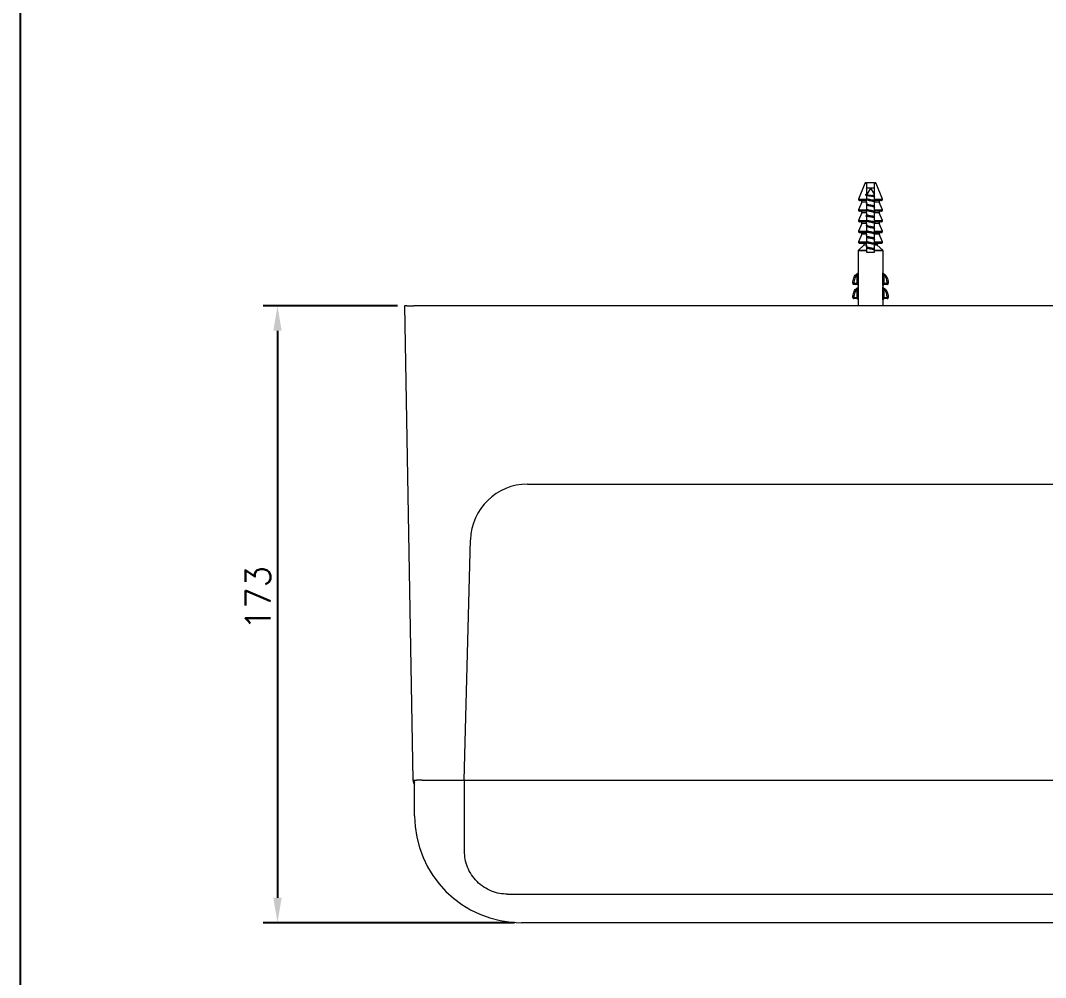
# Model space of a CAD drawing. Extents: x 14808 to 20058, y -13198 to -11680.
# Drawn here: x 15685.6 to 15829.2, y -11948.6 to -11814.4 of the extents above; entities that cross this region are included whole.
import ezdxf

# ---------------------------------------------------------------- set-up
doc = ezdxf.new("R2010")
doc.units = 0
doc.header["$LTSCALE"] = 7
doc.header["$MEASUREMENT"] = 0
doc.layers.get('0').update_dxf_attribs({"color": 2, "linetype": 'CONTINUOUS'})
doc.layers.add('D', color=2, linetype='CONTINUOUS')
doc.layers.add('TXT', color=4, linetype='CONTINUOUS')
doc.styles.add('GHS', font='romans', dxfattribs={"bigfont": 'ghs'})

msp = doc.modelspace()

# ---------------------------------------------------------------- linework, layer by layer
at = {"color": 7, "linetype": 'Continuous', "lineweight": 15}
for p, q in [((15803.88, -11837.22), (15803, -11839.42)), ((15804.1, -11837.22), (15803.88, -11837.22)), ((15804.02, -11837.13), (15804.1, -11837.13)), ((15805.2, -11837.13), (15804.1, -11837.13)), ((15805.2, -11837.13), (15805.31, -11837.13)), ((15805.45, -11837.22), (15805.2, -11837.22)), ((15806.33, -11839.42), (15805.45, -11837.22)), ((15804.12, -11838.75), (15803.94, -11838.8)), ((15805.2, -11837.88), (15804.1, -11837.88)), ((15804.64, -11837.88), (15804.13, -11838.76)), ((15805.2, -11838.75), (15804.69, -11837.88)), ((15803, -11839.42), (15804.1, -11839.42)), ((15803.43, -11839.83), (15803, -11840.92)), ((15804.1, -11839.63), (15803.14, -11839.63)), ((15804.1, -11839.83), (15803.43, -11839.83)), ((15804.1, -11839.54), (15804.17, -11839.57)), ((15804.1, -11839.83), (15804.1, -11840.92)), ((15805.29, -11838.91), (15804.84, -11838.91)), ((15805.2, -11839.6), (15805.16, -11839.58)), ((15805.2, -11839.42), (15806.33, -11839.42)), ((15806.19, -11839.63), (15805.2, -11839.63)), ((15805.2, -11840.92), (15805.2, -11839.83)), ((15805.9, -11839.83), (15805.2, -11839.83)), ((15806.33, -11840.92), (15805.9, -11839.83)), ((15803, -11840.92), (15804.1, -11840.92)), ((15803.43, -11841.33), (15803, -11842.42)), ((15804.1, -11841.13), (15803.14, -11841.13)), ((15804.1, -11841.33), (15803.43, -11841.33)), ((15803.98, -11841.76), (15804.04, -11841.78)), ((15804.1, -11841.04), (15804.15, -11841.06)), ((15804.1, -11841.33), (15804.1, -11842.42)), ((15805.02, -11841.05), (15805.17, -11841.09)), ((15805.2, -11841.1), (15805.16, -11841.08)), ((15805.2, -11840.92), (15806.33, -11840.92)), ((15806.19, -11841.13), (15805.2, -11841.13)), ((15805.2, -11842.42), (15805.2, -11841.33)), ((15805.9, -11841.33), (15805.2, -11841.33)), ((15806.33, -11842.42), (15805.9, -11841.33)), ((15803, -11842.42), (15804.1, -11842.42)), ((15803.43, -11842.83), (15803, -11843.92)), ((15804.1, -11842.63), (15803.14, -11842.63)), ((15804.1, -11842.83), (15803.43, -11842.83)), ((15804.1, -11842.54), (15804.14, -11842.56)), ((15804.1, -11842.83), (15804.1, -11843.92)), ((15805.04, -11842.55), (15805.15, -11842.59)), ((15805.2, -11842.6), (15805.16, -11842.58)), ((15805.2, -11842.42), (15806.33, -11842.42)), ((15806.19, -11842.63), (15805.2, -11842.63)), ((15805.2, -11843.92), (15805.2, -11842.83)), ((15805.9, -11842.83), (15805.2, -11842.83)), ((15806.33, -11843.92), (15805.9, -11842.83)), ((15803, -11843.92), (15804.1, -11843.92)), ((15803.43, -11844.33), (15803, -11845.42)), ((15804.1, -11844.13), (15803.14, -11844.13)), ((15804.1, -11844.33), (15803.43, -11844.33)), ((15804.1, -11844.04), (15804.14, -11844.06)), ((15804.1, -11844.33), (15804.1, -11845.42)), ((15805.09, -11844.07), (15805.15, -11844.09)), ((15805.2, -11844.1), (15805.16, -11844.09)), ((15805.2, -11843.92), (15806.33, -11843.92)), ((15806.19, -11844.13), (15805.2, -11844.13)), ((15805.2, -11845.42), (15805.2, -11844.33)), ((15805.9, -11844.33), (15805.2, -11844.33)), ((15806.33, -11845.42), (15805.9, -11844.33)), ((15803.75, -11845.89), (15802.97, -11846.58)), ((15803, -11845.42), (15804.1, -11845.42)), ((15804.1, -11845.63), (15803.14, -11845.63)), ((15804.1, -11845.89), (15803.75, -11845.89)), ((15804.1, -11845.54), (15804.14, -11845.56)), ((15805.2, -11845.6), (15805.17, -11845.59)), ((15805.2, -11845.42), (15806.33, -11845.42)), ((15806.19, -11845.63), (15805.2, -11845.63)), ((15805.2, -11846.58), (15805.2, -11845.89)), ((15805.59, -11845.89), (15805.2, -11845.89)), ((15805.57, -11845.71), (15805.46, -11845.68)), ((15805.54, -11845.82), (15805.58, -11845.81)), ((15806.37, -11846.58), (15805.59, -11845.89)), ((15802.92, -11846.69), (15802.92, -11849.75)), ((15804.1, -11846.69), (15802.92, -11846.69)), ((15802.97, -11846.58), (15804.1, -11846.58)), ((15804.1, -11846.69), (15804.1, -11846.88)), ((15804.1, -11846.88), (15805.2, -11846.88)), ((15805.2, -11846.58), (15806.37, -11846.58)), ((15805.2, -11846.88), (15805.2, -11846.69)), ((15806.42, -11846.69), (15805.2, -11846.69)), ((15806.42, -11849.75), (15806.42, -11846.69)), ((15802.81, -11849.89), (15802.81, -11849.89)), ((15802.81, -11850.05), (15802.95, -11850.05)), ((15802.81, -11851.23), (15802.81, -11850.05)), ((15802.95, -11850.05), (15802.95, -11851.23)), ((15806.38, -11851.23), (15806.38, -11850.05)), ((15806.52, -11850.05), (15806.38, -11850.05)), ((15806.41, -11849.75), (15806.41, -11849.75)), ((15806.52, -11849.89), (15806.52, -11849.89)), ((15806.52, -11850.05), (15806.52, -11851.23)), ((15802.17, -11851.22), (15802.32, -11851.23)), ((15802.32, -11851.23), (15802.81, -11851.23)), ((15802.32, -11851.38), (15802.32, -11851.23)), ((15802.77, -11851.38), (15802.32, -11851.38)), ((15802.81, -11851.23), (15802.95, -11851.23)), ((15802.92, -11851.53), (15802.92, -11851.75)), ((15802.92, -11851.53), (15802.92, -11851.53)), ((15806.52, -11851.23), (15806.38, -11851.23)), ((15806.42, -11851.53), (15806.41, -11851.53)), ((15806.41, -11851.75), (15806.41, -11851.75)), ((15806.42, -11851.75), (15806.42, -11851.53)), ((15806.52, -11851.23), (15807.01, -11851.23)), ((15807.01, -11851.38), (15806.56, -11851.38)), ((15807.01, -11851.23), (15807.16, -11851.22)), ((15807.01, -11851.23), (15807.01, -11851.38)), ((15802.17, -11853.22), (15802.32, -11853.23)), ((15802.32, -11853.23), (15802.81, -11853.23)), ((15802.32, -11853.38), (15802.32, -11853.23)), ((15802.81, -11852.05), (15802.95, -11852.05)), ((15802.81, -11853.23), (15802.81, -11852.05)), ((15802.81, -11853.23), (15802.95, -11853.23)), ((15802.95, -11852.05), (15802.95, -11853.23)), ((15806.38, -11853.23), (15806.38, -11852.05)), ((15806.52, -11852.05), (15806.38, -11852.05)), ((15806.52, -11853.23), (15806.38, -11853.23)), ((15806.52, -11852.05), (15806.52, -11853.23)), ((15806.52, -11853.23), (15807.01, -11853.23)), ((15807.01, -11853.23), (15807.16, -11853.22)), ((15807.01, -11853.23), (15807.01, -11853.38)), ((15739.38, -11854.38), (15740.55, -11920.89)), ((15739.38, -11854.38), (15740.55, -11920.89)), ((15739.67, -11854.38), (15739.38, -11854.38)), ((15739.38, -11854.38), (15739.38, -11854.38)), ((15739.67, -11854.38), (15740.67, -11854.38)), ((16043.66, -11854.38), (15740.67, -11854.38)), ((15802.77, -11853.38), (15802.32, -11853.38)), ((15802.92, -11853.53), (15802.92, -11854.38)), ((15802.92, -11853.53), (15802.92, -11853.53)), ((15806.42, -11853.53), (15806.41, -11853.53)), ((15806.42, -11854.38), (15806.42, -11853.53)), ((15807.01, -11853.38), (15806.56, -11853.38)), ((15756.61, -11879.39), (15928.95, -11879.39)), ((15747.73, -11920.88), (15748.61, -11887.18)), ((15740.55, -11920.89), (15740.72, -11920.89)), ((15740.72, -11920.88), (15740.78, -11920.88)), ((15740.72, -11920.89), (15740.72, -11920.88)), ((15740.78, -11925.88), (15740.78, -11920.88)), ((15740.78, -11920.88), (15741.04, -11920.88)), ((15741.82, -11920.88), (15741.04, -11920.88)), ((15741.82, -11920.88), (15937.83, -11920.88)), ((15747.78, -11930.88), (15747.78, -11920.88)), ((15753.78, -11936.88), (15931.78, -11936.88)), ((15929.78, -11940.88), (15755.78, -11940.88))]:
    msp.add_line(p, q, dxfattribs=at)
for centre, radius, start, end in [((15804.02, -11837.28), 0.15, 90, 158.1986), ((15805.31, -11837.28), 0.15, 21.8014, 90), ((15803.14, -11839.48), 0.15, 158.1986, 270), ((15803.29, -11839.78), 0.15, 338.1986, 90), ((15806.04, -11839.78), 0.15, 90, 201.8014), ((15806.19, -11839.48), 0.15, 270, 21.8014), ((15803.14, -11840.98), 0.15, 158.1986, 270), ((15803.29, -11841.28), 0.15, 338.1986, 90), ((15806.04, -11841.28), 0.15, 90, 201.8014), ((15806.19, -11840.98), 0.15, 270, 21.8014), ((15803.14, -11842.48), 0.15, 158.1986, 270), ((15803.29, -11842.78), 0.15, 338.1986, 90), ((15806.04, -11842.78), 0.15, 90, 201.8014), ((15806.19, -11842.48), 0.15, 270, 21.8014), ((15803.14, -11843.98), 0.15, 158.1986, 270), ((15803.29, -11844.28), 0.15, 338.1986, 90), ((15806.04, -11844.28), 0.15, 90, 201.8014), ((15806.19, -11843.98), 0.15, 270, 21.8014), ((15803.14, -11845.48), 0.15, 158.1986, 270), ((15803.65, -11845.78), 0.15, 311.6335, 90), ((15805.69, -11845.78), 0.15, 188.443, 228.3665), ((15805.69, -11845.78), 0.15, 90, 151.8364), ((15806.19, -11845.48), 0.15, 270, 21.8014), ((15803.07, -11846.69), 0.15, 131.6335, 180), ((15806.27, -11846.69), 0.15, 0, 48.3665), ((15802.77, -11849.75), 0.15, 285.9829, 0.0777), ((15806.56, -11849.75), 0.15, 179.9223, 254.0171), ((15802.32, -11851.23), 0.15, 176.9697, 270), ((15802.77, -11851.53), 0.15, 0, 90), ((15802.77, -11851.53), 0.15, 359.9603, 89.9602), ((15802.77, -11851.75), 0.15, 285.9829, 0.0777), ((15806.56, -11851.53), 0.15, 90.0398, 180.0397), ((15806.56, -11851.75), 0.15, 179.9223, 254.0171), ((15806.57, -11851.53), 0.15, 90, 180), ((15807.01, -11851.23), 0.15, 270, 3.0303), ((15802.32, -11853.23), 0.15, 176.9697, 270), ((15807.01, -11853.23), 0.15, 270, 3.0303), ((15802.77, -11853.53), 0.15, 0, 90), ((15802.77, -11853.53), 0.15, 359.9603, 89.9602), ((15806.56, -11853.53), 0.15, 90.0398, 180.0397), ((15806.57, -11853.53), 0.15, 90, 180), ((15756.61, -11887.39), 8, 90, 178.5), ((15741.55, -11920.88), 1, 181.011, 219.3353), ((15741.55, -11920.88), 1, 180.9999, 219.302), ((15755.78, -11925.88), 15, 180, 270)]:
    msp.add_arc(centre, radius, start, end, dxfattribs=at)
for centre, major_axis, ratio, start_param, end_param in [((15755.55, -11920.88), (15, 0.02), 0.001163, 3.134629, 3.141612), ((15741.72, -11920.88), (0.773, 0.634), 0.999876, 2.47232, 2.789052)]:
    msp.add_ellipse(centre, major_axis=major_axis, ratio=ratio, start_param=start_param, end_param=end_param, dxfattribs=at)
for points, knots in [([(15804.1, -11837.22), (15804.1, -11837.54), (15804.1, -11838.18), (15804.1, -11838.92), (15804.1, -11839.34), (15804.1, -11839.42)], [0, 0, 0, 0, 0.443661, 0.88914, 1, 1, 1, 1]), ([(15805.2, -11839.42), (15805.2, -11839.22), (15805.2, -11838.81), (15805.2, -11838.24), (15805.2, -11837.7), (15805.2, -11837.38), (15805.2, -11837.22)], [0, 0, 0, 0, 0.275504, 0.551034, 0.775409, 1, 1, 1, 1]), ([(15805.2, -11839), (15805.13, -11839), (15804.98, -11838.98), (15804.66, -11838.95), (15804.34, -11838.92), (15804.07, -11838.89), (15803.98, -11838.87), (15803.93, -11838.86)], [0, 0, 0, 0, 0.150494, 0.371223, 0.587398, 0.799021, 1, 1, 1, 1]), ([(15804.13, -11838.76), (15804.13, -11838.76), (15804.11, -11838.77), (15804.15, -11838.79), (15804.23, -11838.82), (15804.37, -11838.85), (15804.56, -11838.87), (15804.72, -11838.89), (15804.81, -11838.91), (15804.84, -11838.91)], [0, 0, 0, 0, 0.036461, 0.204078, 0.376217, 0.552921, 0.734251, 0.920202, 1, 1, 1, 1]), ([(15804.05, -11840.04), (15804.05, -11840.04), (15804.02, -11840.06), (15804.13, -11840.11), (15804.38, -11840.17), (15804.71, -11840.23), (15805.01, -11840.29), (15805.12, -11840.33), (15805.16, -11840.34)], [0, 0, 0, 0, 0.023506, 0.234433, 0.442929, 0.652293, 0.863303, 1, 1, 1, 1]), ([(15805.29, -11839.16), (15805.29, -11839.15), (15805.29, -11839.15), (15805.27, -11839.13), (15805.23, -11839.12), (15805.18, -11839.1), (15805.11, -11839.08), (15805.03, -11839.07), (15804.93, -11839.05), (15804.83, -11839.04), (15804.73, -11839.02), (15804.62, -11839.01), (15804.52, -11838.99), (15804.41, -11838.98), (15804.32, -11838.96), (15804.24, -11838.94), (15804.16, -11838.93), (15804.12, -11838.92), (15804.1, -11838.91)], [0, 0, 0, 0, 0.03995, 0.102074, 0.165999, 0.228123, 0.292049, 0.354172, 0.418098, 0.480221, 0.544146, 0.606269, 0.670193, 0.732316, 0.796241, 0.858364, 0.922289, 1, 1, 1, 1]), ([(15804.1, -11839.42), (15804.1, -11839.43), (15804.1, -11839.45), (15804.1, -11839.48), (15804.1, -11839.52), (15804.1, -11839.56), (15804.1, -11839.6), (15804.1, -11839.62), (15804.1, -11839.62), (15804.1, -11839.63)], [0, 0, 0, 0, 0.084724, 0.179843, 0.339851, 0.499733, 0.663165, 0.835664, 1, 1, 1, 1]), ([(15804.1, -11839.83), (15804.1, -11839.83), (15804.1, -11839.81), (15804.1, -11839.78), (15804.1, -11839.73), (15804.1, -11839.69), (15804.1, -11839.66), (15804.1, -11839.63), (15804.1, -11839.63), (15804.1, -11839.63), (15804.1, -11839.63)], [0, 0, 0, 0, 0.010378, 0.17498, 0.324274, 0.471755, 0.629142, 0.803258, 0.994183, 1, 1, 1, 1]), ([(15805.2, -11840.39), (15805.13, -11840.38), (15804.99, -11840.36), (15804.74, -11840.33), (15804.48, -11840.3), (15804.25, -11840.28), (15804.14, -11840.26), (15804.1, -11840.25)], [0, 0, 0, 0, 0.193285, 0.418489, 0.640203, 0.867168, 1, 1, 1, 1]), ([(15804.12, -11839.35), (15804.13, -11839.35), (15804.15, -11839.37), (15804.36, -11839.41), (15804.68, -11839.48), (15804.99, -11839.54), (15805.12, -11839.57), (15805.17, -11839.59)], [0, 0, 0, 0, 0.020742, 0.278544, 0.538271, 0.798795, 1, 1, 1, 1]), ([(15805.2, -11839.64), (15805.2, -11839.64), (15805.13, -11839.63), (15804.95, -11839.61), (15804.69, -11839.58), (15804.43, -11839.55), (15804.22, -11839.52), (15804.15, -11839.51), (15804.13, -11839.51)], [0, 0, 0, 0, 0.007895, 0.241404, 0.471611, 0.700417, 0.933944, 1, 1, 1, 1]), ([(15805.2, -11839.8), (15805.14, -11839.78), (15805.01, -11839.74), (15804.68, -11839.68), (15804.35, -11839.62), (15804.22, -11839.58), (15804.15, -11839.56)], [0, 0, 0, 0, 0.23865, 0.501874, 0.764291, 1, 1, 1, 1]), ([(15805.28, -11840.61), (15805.27, -11840.6), (15805.26, -11840.56), (15805.03, -11840.5), (15804.72, -11840.43), (15804.38, -11840.37), (15804.23, -11840.33), (15804.15, -11840.31)], [0, 0, 0, 0, 0.175066, 0.382298, 0.591979, 0.800024, 1, 1, 1, 1]), ([(15804.84, -11838.91), (15804.9, -11838.92), (15805, -11838.93), (15805.1, -11838.94), (15805.17, -11838.95), (15805.22, -11838.96), (15805.24, -11838.97), (15805.24, -11838.97)], [0, 0, 0, 0, 0.350973, 0.537, 0.728422, 0.91445, 1, 1, 1, 1]), ([(15805.2, -11839.63), (15805.2, -11839.62), (15805.2, -11839.62), (15805.2, -11839.59), (15805.2, -11839.55), (15805.2, -11839.51), (15805.2, -11839.47), (15805.2, -11839.44), (15805.2, -11839.42), (15805.2, -11839.42)], [0, 0, 0, 0, 0.183485, 0.373192, 0.554244, 0.72489, 0.820724, 0.983017, 1, 1, 1, 1]), ([(15805.2, -11839.63), (15805.2, -11839.63), (15805.2, -11839.63), (15805.2, -11839.65), (15805.2, -11839.68), (15805.2, -11839.73), (15805.2, -11839.78), (15805.2, -11839.81), (15805.2, -11839.83), (15805.2, -11839.83)], [0, 0, 0, 0, 0.097273, 0.292654, 0.486369, 0.666656, 0.828898, 0.980059, 1, 1, 1, 1]), ([(15804.06, -11841.54), (15804.05, -11841.54), (15804.03, -11841.57), (15804.17, -11841.62), (15804.44, -11841.68), (15804.77, -11841.75), (15805.04, -11841.8), (15805.12, -11841.83), (15805.15, -11841.84)], [0, 0, 0, 0, 0.062598, 0.275154, 0.485695, 0.695712, 0.908217, 1, 1, 1, 1]), ([(15804.1, -11840.92), (15804.1, -11840.93), (15804.1, -11840.95), (15804.1, -11840.98), (15804.1, -11841.02), (15804.1, -11841.06), (15804.1, -11841.1), (15804.1, -11841.12), (15804.1, -11841.12), (15804.1, -11841.13)], [0, 0, 0, 0, 0.084724, 0.179843, 0.339851, 0.499733, 0.663165, 0.835664, 1, 1, 1, 1]), ([(15804.1, -11841.33), (15804.1, -11841.33), (15804.1, -11841.31), (15804.1, -11841.28), (15804.1, -11841.23), (15804.1, -11841.19), (15804.1, -11841.16), (15804.1, -11841.13), (15804.1, -11841.13), (15804.1, -11841.13), (15804.1, -11841.13)], [0, 0, 0, 0, 0.010378, 0.17498, 0.324274, 0.471755, 0.629142, 0.803258, 0.994183, 1, 1, 1, 1]), ([(15805.2, -11841.89), (15805.16, -11841.89), (15805.05, -11841.87), (15804.84, -11841.85), (15804.57, -11841.82), (15804.32, -11841.78), (15804.17, -11841.76), (15804.1, -11841.75)], [0, 0, 0, 0, 0.1113289, 0.3384196, 0.5602207, 0.7861037, 1, 1, 1, 1]), ([(15805.2, -11841.14), (15805.15, -11841.14), (15805.02, -11841.12), (15804.79, -11841.09), (15804.52, -11841.06), (15804.29, -11841.03), (15804.17, -11841.01), (15804.12, -11841.01)], [0, 0, 0, 0, 0.155705, 0.386208, 0.611819, 0.842605, 1, 1, 1, 1]), ([(15804.13, -11840.85), (15804.14, -11840.85), (15804.19, -11840.88), (15804.42, -11840.93), (15804.74, -11840.99), (15805.03, -11841.04), (15805.12, -11841.08), (15805.15, -11841.09)], [0, 0, 0, 0, 0.065239, 0.328309, 0.591598, 0.857732, 1, 1, 1, 1]), ([(15805.11, -11841.28), (15805.09, -11841.27), (15805.01, -11841.24), (15804.74, -11841.19), (15804.42, -11841.13), (15804.2, -11841.09), (15804.16, -11841.06), (15804.16, -11841.06)], [0, 0, 0, 0, 0.098016, 0.39443, 0.687676, 0.980677, 1, 1, 1, 1]), ([(15805.2, -11841.13), (15805.2, -11841.12), (15805.2, -11841.12), (15805.2, -11841.09), (15805.2, -11841.05), (15805.2, -11841.01), (15805.2, -11840.97), (15805.2, -11840.94), (15805.2, -11840.92), (15805.2, -11840.92)], [0, 0, 0, 0, 0.1834852, 0.3731921, 0.5542445, 0.7248902, 0.8207235, 0.9830171, 1, 1, 1, 1]), ([(15805.2, -11841.13), (15805.2, -11841.13), (15805.2, -11841.13), (15805.2, -11841.15), (15805.2, -11841.18), (15805.2, -11841.23), (15805.2, -11841.28), (15805.2, -11841.31), (15805.2, -11841.33), (15805.2, -11841.33)], [0, 0, 0, 0, 0.097273, 0.292654, 0.486369, 0.666656, 0.828898, 0.980059, 1, 1, 1, 1]), ([(15804.06, -11843.04), (15804.06, -11843.05), (15804.04, -11843.08), (15804.21, -11843.13), (15804.5, -11843.2), (15804.83, -11843.26), (15805.08, -11843.31), (15805.14, -11843.33), (15805.15, -11843.34)], [0, 0, 0, 0, 0.1022861, 0.3137654, 0.5252448, 0.7348186, 0.9461276, 1, 1, 1, 1]), ([(15804.1, -11842.42), (15804.1, -11842.43), (15804.1, -11842.45), (15804.1, -11842.48), (15804.1, -11842.52), (15804.1, -11842.56), (15804.1, -11842.6), (15804.1, -11842.62), (15804.1, -11842.62), (15804.1, -11842.63)], [0, 0, 0, 0, 0.0847239, 0.1798428, 0.3398505, 0.4997332, 0.6631649, 0.8356635, 1, 1, 1, 1]), ([(15804.1, -11842.83), (15804.1, -11842.83), (15804.1, -11842.82), (15804.1, -11842.81), (15804.1, -11842.78), (15804.1, -11842.76), (15804.1, -11842.74), (15804.1, -11842.71), (15804.1, -11842.69), (15804.1, -11842.68), (15804.1, -11842.66), (15804.1, -11842.65), (15804.1, -11842.64), (15804.1, -11842.63), (15804.1, -11842.63), (15804.1, -11842.63), (15804.1, -11842.63)], [0, 0, 0, 0, 0.010344, 0.091305, 0.175119, 0.248693, 0.324464, 0.397257, 0.471916, 0.549649, 0.629237, 0.715223, 0.803289, 0.897499, 0.994202, 1, 1, 1, 1]), ([(15805.24, -11842.65), (15805.2, -11842.64), (15805.1, -11842.63), (15804.89, -11842.6), (15804.62, -11842.57), (15804.36, -11842.54), (15804.19, -11842.52), (15804.12, -11842.51), (15804.12, -11842.51)], [0, 0, 0, 0, 0.110515, 0.334343, 0.553306, 0.774491, 0.998288, 1, 1, 1, 1]), ([(15804.14, -11842.35), (15804.16, -11842.36), (15804.22, -11842.39), (15804.48, -11842.44), (15804.8, -11842.5), (15805.06, -11842.55), (15805.13, -11842.58), (15805.15, -11842.59)], [0, 0, 0, 0, 0.109779, 0.376314, 0.641308, 0.909214, 1, 1, 1, 1]), ([(15805.27, -11842.11), (15805.27, -11842.1), (15805.27, -11842.07), (15805.08, -11842.01), (15804.78, -11841.95), (15804.45, -11841.88), (15804.21, -11841.84), (15804.16, -11841.81), (15804.15, -11841.81)], [0, 0, 0, 0, 0.133943, 0.339193, 0.546245, 0.750871, 0.956008, 1, 1, 1, 1]), ([(15805.11, -11842.77), (15805.1, -11842.77), (15805.04, -11842.75), (15804.8, -11842.7), (15804.48, -11842.64), (15804.23, -11842.59), (15804.17, -11842.56), (15804.15, -11842.56)], [0, 0, 0, 0, 0.032672, 0.324358, 0.612873, 0.903066, 1, 1, 1, 1]), ([(15805.2, -11842.63), (15805.2, -11842.62), (15805.2, -11842.62), (15805.2, -11842.59), (15805.2, -11842.55), (15805.2, -11842.51), (15805.2, -11842.47), (15805.2, -11842.44), (15805.2, -11842.42), (15805.2, -11842.42)], [0, 0, 0, 0, 0.183485, 0.373192, 0.554244, 0.72489, 0.820724, 0.983017, 1, 1, 1, 1]), ([(15805.2, -11842.63), (15805.2, -11842.63), (15805.2, -11842.63), (15805.2, -11842.65), (15805.2, -11842.68), (15805.2, -11842.73), (15805.2, -11842.78), (15805.2, -11842.81), (15805.2, -11842.83), (15805.2, -11842.83)], [0, 0, 0, 0, 0.097273, 0.292654, 0.486369, 0.666656, 0.828898, 0.980059, 1, 1, 1, 1]), ([(15804.06, -11844.54), (15804.06, -11844.55), (15804.06, -11844.59), (15804.25, -11844.64), (15804.56, -11844.71), (15804.89, -11844.77), (15805.11, -11844.81), (15805.16, -11844.83), (15805.16, -11844.84)], [0, 0, 0, 0, 0.142502, 0.3530748, 0.5656623, 0.7757772, 0.9862421, 1, 1, 1, 1]), ([(15805.2, -11844.14), (15805.13, -11844.13), (15804.98, -11844.11), (15804.72, -11844.08), (15804.46, -11844.05), (15804.24, -11844.02), (15804.13, -11844.01), (15804.09, -11844)], [0, 0, 0, 0, 0.20711, 0.430656, 0.651429, 0.877276, 1, 1, 1, 1]), ([(15805.2, -11843.39), (15805.19, -11843.39), (15805.11, -11843.38), (15804.85, -11843.35), (15804.49, -11843.31), (15804.21, -11843.27), (15804.12, -11843.26), (15804.1, -11843.25)], [0, 0, 0, 0, 0.024012, 0.25222, 0.6969, 0.925112, 1, 1, 1, 1]), ([(15804.1, -11843.92), (15804.1, -11843.93), (15804.1, -11843.95), (15804.1, -11843.97), (15804.1, -11844), (15804.1, -11844.02), (15804.1, -11844.04), (15804.1, -11844.06), (15804.1, -11844.08), (15804.1, -11844.1), (15804.1, -11844.11), (15804.1, -11844.12), (15804.1, -11844.13), (15804.1, -11844.13), (15804.1, -11844.13)], [0, 0, 0, 0, 0.084503, 0.179374, 0.25829, 0.339544, 0.418449, 0.499553, 0.580261, 0.663078, 0.748276, 0.835667, 0.916975, 1, 1, 1, 1]), ([(15804.1, -11844.33), (15804.1, -11844.33), (15804.1, -11844.31), (15804.1, -11844.28), (15804.1, -11844.23), (15804.1, -11844.19), (15804.1, -11844.16), (15804.1, -11844.13), (15804.1, -11844.13), (15804.1, -11844.13), (15804.1, -11844.13)], [0, 0, 0, 0, 0.010378, 0.17498, 0.324274, 0.471755, 0.629142, 0.803258, 0.994183, 1, 1, 1, 1]), ([(15804.14, -11843.85), (15804.17, -11843.86), (15804.25, -11843.9), (15804.54, -11843.95), (15804.86, -11844.01), (15805.1, -11844.06), (15805.15, -11844.08), (15805.16, -11844.09)], [0, 0, 0, 0, 0.15846, 0.424907, 0.688355, 0.953117, 1, 1, 1, 1]), ([(15805.27, -11843.61), (15805.27, -11843.6), (15805.29, -11843.57), (15805.13, -11843.52), (15804.84, -11843.46), (15804.5, -11843.4), (15804.24, -11843.34), (15804.17, -11843.31), (15804.15, -11843.3)], [0, 0, 0, 0, 0.0938994, 0.2981704, 0.5021168, 0.7043885, 0.9084993, 1, 1, 1, 1]), ([(15805.27, -11844.36), (15805.28, -11844.36), (15805.3, -11844.33), (15805.15, -11844.28), (15804.87, -11844.21), (15804.53, -11844.15), (15804.26, -11844.1), (15804.18, -11844.07), (15804.15, -11844.05)], [0, 0, 0, 0, 0.074779, 0.279816, 0.48346, 0.686094, 0.891034, 1, 1, 1, 1]), ([(15805.2, -11844.13), (15805.2, -11844.12), (15805.2, -11844.12), (15805.2, -11844.09), (15805.2, -11844.05), (15805.2, -11844.01), (15805.2, -11843.97), (15805.2, -11843.94), (15805.2, -11843.92), (15805.2, -11843.92)], [0, 0, 0, 0, 0.183485, 0.373192, 0.554244, 0.72489, 0.820724, 0.983017, 1, 1, 1, 1]), ([(15805.2, -11844.13), (15805.2, -11844.13), (15805.2, -11844.13), (15805.2, -11844.15), (15805.2, -11844.18), (15805.2, -11844.23), (15805.2, -11844.28), (15805.2, -11844.31), (15805.2, -11844.33), (15805.2, -11844.33)], [0, 0, 0, 0, 0.0972729, 0.2926542, 0.4863691, 0.6666558, 0.8288978, 0.9800586, 1, 1, 1, 1]), ([(15804.05, -11846.04), (15804.06, -11846.06), (15804.08, -11846.1), (15804.31, -11846.15), (15804.62, -11846.22), (15804.96, -11846.28), (15805.11, -11846.32), (15805.18, -11846.34)], [0, 0, 0, 0, 0.178773, 0.384603, 0.592834, 0.79965, 1, 1, 1, 1]), ([(15805.2, -11844.89), (15805.14, -11844.89), (15805.01, -11844.87), (15804.77, -11844.84), (15804.51, -11844.81), (15804.27, -11844.78), (15804.15, -11844.76), (15804.1, -11844.75)], [0, 0, 0, 0, 0.167987, 0.393701, 0.615013, 0.841562, 1, 1, 1, 1]), ([(15804.1, -11845.42), (15804.1, -11845.43), (15804.1, -11845.45), (15804.1, -11845.48), (15804.1, -11845.52), (15804.1, -11845.56), (15804.1, -11845.6), (15804.1, -11845.62), (15804.1, -11845.62), (15804.1, -11845.63)], [0, 0, 0, 0, 0.084724, 0.179843, 0.339851, 0.499733, 0.663165, 0.835664, 1, 1, 1, 1]), ([(15804.1, -11845.89), (15804.1, -11845.88), (15804.1, -11845.86), (15804.1, -11845.83), (15804.1, -11845.79), (15804.1, -11845.75), (15804.1, -11845.71), (15804.1, -11845.67), (15804.1, -11845.64), (15804.1, -11845.63), (15804.1, -11845.63), (15804.1, -11845.63)], [0, 0, 0, 0, 0.0917137, 0.209724, 0.3099809, 0.4104621, 0.5068918, 0.6386949, 0.8054963, 0.9743911, 1, 1, 1, 1]), ([(15804.1, -11845.89), (15804.1, -11846.01), (15804.1, -11846.24), (15804.1, -11846.48), (15804.1, -11846.58)], [0, 0, 0, 0, 0.555879, 1, 1, 1, 1]), ([(15804.12, -11845.35), (15804.17, -11845.36), (15804.28, -11845.4), (15804.59, -11845.46), (15804.94, -11845.53), (15805.09, -11845.57), (15805.17, -11845.59)], [0, 0, 0, 0, 0.219033, 0.481272, 0.740852, 1, 1, 1, 1]), ([(15805.27, -11845.11), (15805.28, -11845.11), (15805.3, -11845.08), (15805.17, -11845.03), (15804.9, -11844.97), (15804.56, -11844.91), (15804.28, -11844.85), (15804.19, -11844.82), (15804.15, -11844.8)], [0, 0, 0, 0, 0.055728, 0.261145, 0.464479, 0.667476, 0.872861, 1, 1, 1, 1]), ([(15805.28, -11845.86), (15805.28, -11845.86), (15805.31, -11845.84), (15805.19, -11845.79), (15804.93, -11845.73), (15804.6, -11845.66), (15804.29, -11845.61), (15804.19, -11845.57), (15804.15, -11845.56)], [0, 0, 0, 0, 0.036851, 0.242276, 0.445312, 0.648685, 0.854142, 1, 1, 1, 1]), ([(15805.56, -11845.71), (15805.53, -11845.7), (15805.47, -11845.68), (15805.3, -11845.66), (15805.08, -11845.63), (15804.82, -11845.59), (15804.55, -11845.56), (15804.33, -11845.54), (15804.2, -11845.52), (15804.16, -11845.51)], [0, 0, 0, 0, 0.10533, 0.262554, 0.422905, 0.583796, 0.740996, 0.901425, 1, 1, 1, 1]), ([(15805.2, -11845.63), (15805.2, -11845.62), (15805.2, -11845.62), (15805.2, -11845.59), (15805.2, -11845.55), (15805.2, -11845.51), (15805.2, -11845.47), (15805.2, -11845.44), (15805.2, -11845.42), (15805.2, -11845.42)], [0, 0, 0, 0, 0.183485, 0.373192, 0.554244, 0.72489, 0.820724, 0.983017, 1, 1, 1, 1]), ([(15805.2, -11845.63), (15805.2, -11845.63), (15805.2, -11845.63), (15805.2, -11845.63), (15805.2, -11845.67), (15805.2, -11845.71), (15805.2, -11845.75), (15805.2, -11845.79), (15805.2, -11845.84), (15805.2, -11845.87), (15805.2, -11845.88), (15805.2, -11845.89)], [0, 0, 0, 0, 0.0099864, 0.1800781, 0.3590815, 0.4895298, 0.5995323, 0.7099066, 0.8120943, 0.9206362, 1, 1, 1, 1]), ([(15805.58, -11845.81), (15805.61, -11845.8), (15805.67, -11845.78), (15805.67, -11845.75), (15805.63, -11845.73), (15805.6, -11845.72)], [0, 0, 0, 0, 0.327418, 0.660515, 1, 1, 1, 1]), ([(15805.2, -11846.39), (15805.17, -11846.39), (15805.07, -11846.38), (15804.87, -11846.35), (15804.6, -11846.32), (15804.35, -11846.29), (15804.17, -11846.26), (15804.1, -11846.25), (15804.1, -11846.25)], [0, 0, 0, 0, 0.08467, 0.312013, 0.534186, 0.759397, 0.986696, 1, 1, 1, 1]), ([(15804.1, -11846.58), (15804.1, -11846.59), (15804.1, -11846.61), (15804.1, -11846.65), (15804.1, -11846.68), (15804.1, -11846.69)], [0, 0, 0, 0, 0.417135, 0.671648, 1, 1, 1, 1]), ([(15805.27, -11846.59), (15805.25, -11846.58), (15805.21, -11846.54), (15804.96, -11846.48), (15804.63, -11846.42), (15804.31, -11846.36), (15804.2, -11846.32), (15804.14, -11846.31)], [0, 0, 0, 0, 0.166163, 0.383832, 0.602588, 0.822839, 1, 1, 1, 1]), ([(15805.2, -11846.69), (15805.2, -11846.69), (15805.2, -11846.67), (15805.2, -11846.64), (15805.2, -11846.61), (15805.2, -11846.59), (15805.2, -11846.58)], [0, 0, 0, 0, 0.143051, 0.35299, 0.744782, 1, 1, 1, 1]), ([(15802.17, -11851.22), (15802.2, -11850.96), (15802.24, -11850.63), (15802.43, -11850.21), (15802.58, -11850.01), (15802.73, -11849.92), (15802.79, -11849.9), (15802.81, -11849.89)], [0, 0, 0, 0, 0.493059, 0.6523984, 0.8746083, 0.9665434, 1, 1, 1, 1]), ([(15802.81, -11850.05), (15802.78, -11850.07), (15802.67, -11850.13), (15802.56, -11850.3), (15802.38, -11850.67), (15802.35, -11850.99), (15802.32, -11851.23)], [0, 0, 0, 0, 0.068236, 0.2861976, 0.4555805, 1, 1, 1, 1]), ([(15802.91, -11849.75), (15802.91, -11849.76), (15802.91, -11849.79), (15802.9, -11849.83), (15802.88, -11849.85), (15802.85, -11849.87), (15802.84, -11849.88), (15802.82, -11849.89), (15802.81, -11849.89), (15802.81, -11849.89), (15802.81, -11849.89), (15802.81, -11849.89), (15802.81, -11849.89), (15802.81, -11849.89), (15802.81, -11849.89)], [0, 0, 0, 0, 0.2209218, 0.4165585, 0.5820021, 0.7193033, 0.8274096, 0.9041478, 0.9420192, 0.9550121, 0.9644627, 0.9759878, 0.9960769, 1, 1, 1, 1]), ([(15802.81, -11849.89), (15802.81, -11849.89), (15802.81, -11849.89), (15802.81, -11849.89), (15802.81, -11849.89)], [0, 0, 0, 0, 0.536536, 1, 1, 1, 1]), ([(15802.81, -11850.05), (15802.81, -11850.05), (15802.81, -11850.03), (15802.82, -11850.01), (15802.82, -11849.97), (15802.82, -11849.94), (15802.82, -11849.92), (15802.81, -11849.9), (15802.81, -11849.89), (15802.81, -11849.89)], [0, 0, 0, 0, 0.027434, 0.231118, 0.301702, 0.519144, 0.581325, 0.782015, 1, 1, 1, 1]), ([(15802.92, -11849.75), (15802.92, -11849.75), (15802.92, -11849.75), (15802.93, -11849.76), (15802.93, -11849.8), (15802.94, -11849.85), (15802.95, -11849.93), (15802.95, -11850.01), (15802.95, -11850.05)], [0, 0, 0, 0, 0.017458, 0.217503, 0.421286, 0.48534, 0.710599, 1, 1, 1, 1]), ([(15802.92, -11849.75), (15802.92, -11849.75), (15802.92, -11849.75), (15802.92, -11849.75), (15802.92, -11849.75)], [0, 0, 0, 0, 0.5312482, 1, 1, 1, 1]), ([(15806.38, -11850.05), (15806.38, -11850.05), (15806.38, -11850.01), (15806.38, -11849.94), (15806.39, -11849.86), (15806.4, -11849.79), (15806.41, -11849.75), (15806.41, -11849.75), (15806.41, -11849.75)], [0, 0, 0, 0, 0.016892, 0.235372, 0.450772, 0.624179, 0.82807, 1, 1, 1, 1]), ([(15806.52, -11849.89), (15806.52, -11849.89), (15806.52, -11849.89), (15806.52, -11849.89), (15806.52, -11849.89), (15806.52, -11849.89), (15806.52, -11849.89), (15806.51, -11849.89), (15806.51, -11849.89), (15806.49, -11849.88), (15806.46, -11849.86), (15806.43, -11849.82), (15806.41, -11849.78), (15806.42, -11849.75), (15806.42, -11849.75)], [0, 0, 0, 0, 0.11653, 0.228491, 0.311368, 0.322474, 0.330692, 0.341721, 0.378773, 0.432016, 0.565378, 0.724901, 0.927161, 1, 1, 1, 1]), ([(15806.52, -11849.89), (15806.52, -11849.89), (15806.52, -11849.89), (15806.51, -11849.91), (15806.51, -11849.95), (15806.51, -11849.99), (15806.52, -11850.03), (15806.52, -11850.05)], [0, 0, 0, 0, 0.173018, 0.375117, 0.543599, 0.7526, 1, 1, 1, 1]), ([(15806.52, -11849.89), (15806.53, -11849.89), (15806.59, -11849.91), (15806.72, -11849.99), (15806.91, -11850.21), (15807.05, -11850.55), (15807.14, -11850.91), (15807.15, -11851.13), (15807.16, -11851.22)], [0, 0, 0, 0, 0.020848, 0.125544, 0.284114, 0.573057, 0.828417, 1, 1, 1, 1]), ([(15807.01, -11851.23), (15806.99, -11851.02), (15806.95, -11850.68), (15806.78, -11850.3), (15806.63, -11850.12), (15806.55, -11850.07), (15806.52, -11850.05)], [0, 0, 0, 0, 0.472067, 0.778735, 0.931401, 1, 1, 1, 1]), ([(15802.77, -11851.38), (15802.77, -11851.37), (15802.78, -11851.37), (15802.79, -11851.35), (15802.8, -11851.31), (15802.81, -11851.27), (15802.81, -11851.24), (15802.81, -11851.23)], [0, 0, 0, 0, 0.213325, 0.428609, 0.646172, 0.861726, 1, 1, 1, 1]), ([(15802.91, -11851.75), (15802.91, -11851.76), (15802.92, -11851.78), (15802.9, -11851.81), (15802.89, -11851.84), (15802.87, -11851.86), (15802.85, -11851.87), (15802.83, -11851.88), (15802.83, -11851.88), (15802.82, -11851.89), (15802.82, -11851.89), (15802.81, -11851.89), (15802.82, -11851.89), (15802.82, -11851.89)], [0, 0, 0, 0, 0.09161, 0.24779, 0.379554, 0.490095, 0.578488, 0.637958, 0.674033, 0.710713, 0.767561, 0.887062, 1, 1, 1, 1]), ([(15802.95, -11851.23), (15802.95, -11851.25), (15802.95, -11851.3), (15802.95, -11851.39), (15802.94, -11851.46), (15802.92, -11851.52), (15802.92, -11851.52), (15802.92, -11851.53)], [0, 0, 0, 0, 0.145418, 0.368001, 0.585083, 0.794333, 1, 1, 1, 1]), ([(15802.92, -11851.75), (15802.92, -11851.75), (15802.92, -11851.75), (15802.93, -11851.76), (15802.93, -11851.8), (15802.94, -11851.85), (15802.95, -11851.93), (15802.95, -11852.01), (15802.95, -11852.05)], [0, 0, 0, 0, 0.017458, 0.217503, 0.421286, 0.48534, 0.710599, 1, 1, 1, 1]), ([(15802.92, -11851.75), (15802.92, -11851.75), (15802.92, -11851.75), (15802.92, -11851.75), (15802.92, -11851.75)], [0, 0, 0, 0, 0.531248, 1, 1, 1, 1]), ([(15806.41, -11851.53), (15806.41, -11851.52), (15806.41, -11851.52), (15806.4, -11851.48), (15806.39, -11851.41), (15806.38, -11851.33), (15806.38, -11851.26), (15806.38, -11851.23)], [0, 0, 0, 0, 0.141948, 0.3524597, 0.5653594, 0.7808906, 1, 1, 1, 1]), ([(15806.38, -11852.05), (15806.38, -11852.05), (15806.38, -11852.01), (15806.38, -11851.94), (15806.39, -11851.86), (15806.4, -11851.79), (15806.41, -11851.75), (15806.41, -11851.75), (15806.41, -11851.75)], [0, 0, 0, 0, 0.016892, 0.235372, 0.450772, 0.624179, 0.82807, 1, 1, 1, 1]), ([(15806.52, -11851.89), (15806.52, -11851.89), (15806.52, -11851.89), (15806.51, -11851.89), (15806.51, -11851.89), (15806.5, -11851.88), (15806.49, -11851.88), (15806.46, -11851.86), (15806.43, -11851.82), (15806.42, -11851.78), (15806.42, -11851.75), (15806.42, -11851.75)], [0, 0, 0, 0, 0.010948, 0.219364, 0.281954, 0.327251, 0.37582, 0.4998, 0.714967, 0.914167, 1, 1, 1, 1]), ([(15806.52, -11851.23), (15806.52, -11851.24), (15806.53, -11851.28), (15806.54, -11851.32), (15806.55, -11851.35), (15806.56, -11851.37), (15806.56, -11851.38), (15806.56, -11851.38)], [0, 0, 0, 0, 0.20883, 0.419792, 0.635224, 0.852795, 1, 1, 1, 1]), ([(15802.17, -11853.22), (15802.2, -11852.96), (15802.24, -11852.63), (15802.43, -11852.21), (15802.58, -11852.01), (15802.73, -11851.92), (15802.79, -11851.9), (15802.81, -11851.89)], [0, 0, 0, 0, 0.493059, 0.6523984, 0.8746083, 0.9665434, 1, 1, 1, 1]), ([(15802.81, -11852.05), (15802.78, -11852.07), (15802.67, -11852.13), (15802.56, -11852.3), (15802.38, -11852.67), (15802.35, -11852.99), (15802.32, -11853.23)], [0, 0, 0, 0, 0.068236, 0.286198, 0.45558, 1, 1, 1, 1]), ([(15802.77, -11853.38), (15802.77, -11853.37), (15802.78, -11853.37), (15802.79, -11853.35), (15802.8, -11853.31), (15802.81, -11853.27), (15802.81, -11853.24), (15802.81, -11853.23)], [0, 0, 0, 0, 0.213325, 0.428609, 0.646172, 0.861726, 1, 1, 1, 1]), ([(15802.81, -11852.05), (15802.81, -11852.05), (15802.81, -11852.03), (15802.82, -11852.01), (15802.82, -11851.97), (15802.82, -11851.94), (15802.82, -11851.92), (15802.81, -11851.9), (15802.81, -11851.89), (15802.81, -11851.89)], [0, 0, 0, 0, 0.027434, 0.231118, 0.301702, 0.519144, 0.581325, 0.782015, 1, 1, 1, 1]), ([(15802.81, -11851.89), (15802.81, -11851.89), (15802.81, -11851.89), (15802.81, -11851.89), (15802.81, -11851.89)], [0, 0, 0, 0, 0.234311, 1, 1, 1, 1]), ([(15802.95, -11853.23), (15802.95, -11853.25), (15802.95, -11853.3), (15802.95, -11853.39), (15802.94, -11853.46), (15802.92, -11853.52), (15802.92, -11853.52), (15802.92, -11853.53)], [0, 0, 0, 0, 0.145418, 0.368001, 0.585083, 0.794333, 1, 1, 1, 1]), ([(15806.41, -11853.53), (15806.41, -11853.52), (15806.41, -11853.52), (15806.4, -11853.48), (15806.39, -11853.41), (15806.38, -11853.33), (15806.38, -11853.26), (15806.38, -11853.23)], [0, 0, 0, 0, 0.141948, 0.35246, 0.565359, 0.780891, 1, 1, 1, 1]), ([(15806.52, -11851.89), (15806.52, -11851.89), (15806.52, -11851.89), (15806.51, -11851.91), (15806.51, -11851.95), (15806.51, -11851.99), (15806.52, -11852.03), (15806.52, -11852.05)], [0, 0, 0, 0, 0.173018, 0.375117, 0.543599, 0.7526, 1, 1, 1, 1]), ([(15806.52, -11851.89), (15806.53, -11851.89), (15806.59, -11851.91), (15806.72, -11851.99), (15806.91, -11852.21), (15807.05, -11852.55), (15807.14, -11852.91), (15807.15, -11853.13), (15807.16, -11853.22)], [0, 0, 0, 0, 0.020848, 0.125544, 0.284114, 0.573057, 0.828417, 1, 1, 1, 1]), ([(15807.01, -11853.23), (15806.99, -11853.02), (15806.95, -11852.68), (15806.78, -11852.3), (15806.63, -11852.12), (15806.55, -11852.07), (15806.52, -11852.05)], [0, 0, 0, 0, 0.472067, 0.778735, 0.931401, 1, 1, 1, 1]), ([(15806.52, -11853.23), (15806.52, -11853.24), (15806.53, -11853.28), (15806.54, -11853.32), (15806.55, -11853.35), (15806.56, -11853.37), (15806.56, -11853.38), (15806.56, -11853.38)], [0, 0, 0, 0, 0.20883, 0.419792, 0.635224, 0.852795, 1, 1, 1, 1]), ([(15753.78, -11936.88), (15753.41, -11936.86), (15752.66, -11936.82), (15751.54, -11936.48), (15750.46, -11935.93), (15749.5, -11935.15), (15748.72, -11934.19), (15748.17, -11933.11), (15747.84, -11932), (15747.8, -11931.24), (15747.78, -11930.88)], [0, 0, 0, 0, 0.116516, 0.240011, 0.368641, 0.5, 0.631359, 0.759989, 0.883484, 1, 1, 1, 1])]:
    msp.add_open_spline(points, degree=3, knots=knots, dxfattribs=at)
at = {"layer": 'D'}
for p, q in [((15738.38, -11854.38), (15719.57, -11854.38)), ((15721.57, -11857.88), (15721.57, -11937.38)), ((15754.78, -11940.88), (15719.57, -11940.88))]:
    msp.add_line(p, q, dxfattribs=at)
for points in [[(15720.98, -11857.88), (15722.15, -11857.88), (15721.57, -11854.38)], [(15720.98, -11937.38), (15722.15, -11937.38), (15721.57, -11940.88)]]:
    msp.add_solid(points, dxfattribs=at)
at = {"layer": 'TXT'}
msp.add_line((15685.56, -12260.18), (15685.56, -11706.18), dxfattribs=at)

# ---------------------------------------------------------------- texts
at = {"layer": 'D', "insert": (15718.82, -11895.35), "char_height": 3.5, "attachment_point": 5, "rotation": 90, "style": 'GHS'}
msp.add_mtext('\\A1;173', dxfattribs=at)

doc.saveas('drawing.dxf')
